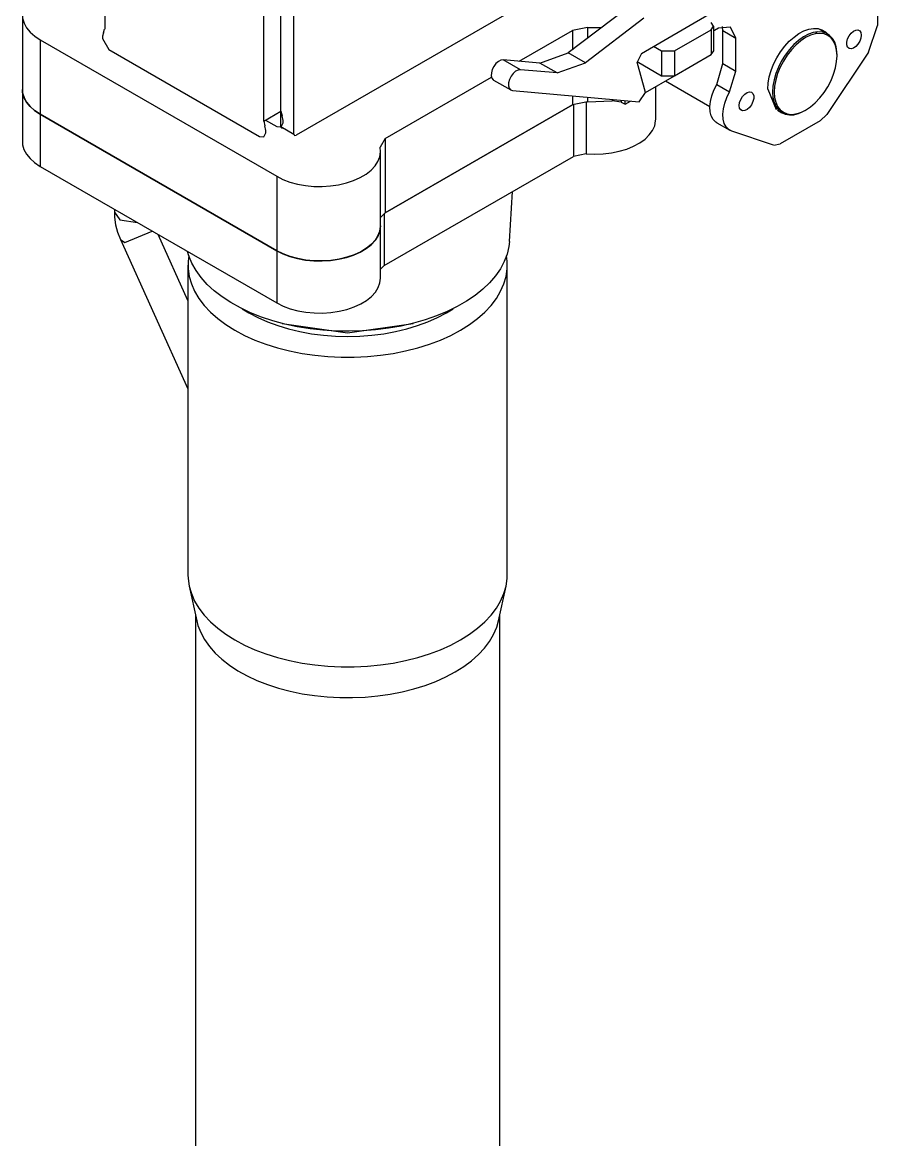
# Model space of a CAD drawing. Extents: x 0 to 258, y 0 to 184.
# Drawn here: x 18.51 to 32.57, y 18.85 to 37.22 of the extents above; entities that cross this region are included whole.
import ezdxf

# ---------------------------------------------------------------- set-up
doc = ezdxf.new("R2010")
doc.units = 0

msp = doc.modelspace()

# ---------------------------------------------------------------- linework, layer by layer
for p, q in [((19.863695, 46.016638), (19.863695, 37.108922)), ((22.762731, 35.761665), (22.762731, 45.331103)), ((22.479892, 35.598417), (22.479892, 45.102239)), ((22.762731, 35.507136), (22.762731, 44.16244)), ((22.974927, 35.384634), (22.974927, 44.039938)), ((27.889292, 38.181012), (23.010116, 35.364262)), ((18.510089, 37.344136), (18.510089, 36.119381)), ((28.447562, 37.451557), (27.485802, 36.720514)), ((28.689126, 36.711254), (29.792437, 37.348105)), ((32.573734, 37.330642), (32.573734, 37.167395)), ((18.514767, 37.28824), (18.537468, 37.209895)), ((18.537468, 37.209895), (18.578581, 37.134092)), ((18.578581, 37.134092), (18.637329, 37.062263)), ((27.802402, 37.138492), (27.553604, 37.089065)), ((28.730401, 37.288309), (27.768642, 36.557266)), ((27.802402, 37.138492), (28.034444, 37.137698)), ((27.802508, 37.138555), (27.802508, 36.961285)), ((29.876056, 37.160375), (29.833805, 37.221605)), ((29.833805, 37.099145), (29.876056, 37.160375)), ((29.877633, 36.751999), (29.877633, 37.160251)), ((29.957537, 37.126913), (29.889539, 37.087755)), ((30.155317, 37.142787), (29.95755, 37.126879)), ((30.022836, 37.146588), (30.020984, 37.155187)), ((30.02826, 37.086006), (30.022836, 37.146588)), ((30.240392, 36.963547), (30.155317, 37.142787)), ((31.442752, 37.10993), (31.519802, 37.122445)), ((31.519802, 37.122445), (31.591726, 37.118793)), ((31.591726, 37.118793), (31.656834, 37.099056)), ((31.750351, 37.031664), (31.603243, 37.116595)), ((32.425305, 36.728671), (32.573839, 37.167461)), ((18.637329, 37.062263), (18.712603, 36.995768)), ((18.712603, 36.995768), (18.802974, 36.935869)), ((18.802982, 36.935885), (22.692088, 34.690633)), ((18.802982, 36.935885), (18.802982, 35.71113)), ((19.828241, 36.993828), (19.828241, 36.956257)), ((19.828257, 36.956294), (19.934323, 36.772581)), ((19.845934, 37.05133), (19.82826, 36.993831)), ((19.845934, 37.05133), (19.863608, 37.108829)), ((26.676972, 36.582931), (27.553536, 37.089078)), ((27.553536, 37.089078), (27.553536, 36.772108)), ((29.232844, 36.752264), (29.833712, 37.099132)), ((29.833712, 37.099132), (29.833712, 36.690881)), ((29.889539, 37.087755), (29.877633, 37.081141)), ((30.02818, 36.542979), (30.02818, 37.085903)), ((30.02818, 37.085903), (30.240376, 36.963666)), ((30.240376, 36.420477), (30.240376, 36.963666)), ((31.1203, 36.909511), (31.199241, 36.980133)), ((31.199241, 36.980133), (31.280571, 37.037926)), ((31.354911, 36.982427), (31.274255, 36.925113)), ((31.280571, 37.037926), (31.36238, 37.081532)), ((31.389441, 36.970119), (31.308691, 36.916165)), ((31.436045, 37.025673), (31.354911, 36.982427)), ((31.36238, 37.081532), (31.442752, 37.10993)), ((31.47019, 37.009396), (31.389441, 36.970119)), ((31.515753, 37.053836), (31.436045, 37.025673)), ((31.548951, 37.033024), (31.47019, 37.009396)), ((31.592165, 37.066271), (31.515753, 37.053836)), ((31.623785, 37.040432), (31.548951, 37.033024)), ((31.573081, 37.03722), (31.563556, 37.063414)), ((31.663494, 37.062646), (31.592165, 37.066271)), ((31.692849, 37.031436), (31.623785, 37.040432)), ((31.656834, 37.099056), (31.713606, 37.06371)), ((31.728065, 37.043094), (31.663494, 37.062646)), ((31.754442, 37.006248), (31.692849, 37.031436)), ((31.713606, 37.06371), (31.742488, 37.036021)), ((31.784369, 37.008039), (31.728065, 37.043094)), ((31.807046, 36.965491), (31.754442, 37.006248)), ((31.831081, 36.958319), (31.784369, 37.008039)), ((31.849366, 36.910172), (31.807046, 36.965491)), ((31.867106, 36.895094), (31.831081, 36.958319)), ((32.066343, 36.897364), (32.079201, 36.948002)), ((32.079201, 36.948002), (32.103517, 36.998093)), ((32.103517, 36.998093), (32.136645, 37.04221)), ((32.136645, 37.04221), (32.175004, 37.075574)), ((32.175004, 37.075574), (32.21444, 37.094571)), ((32.21444, 37.094571), (32.25068, 37.097217)), ((32.25068, 37.097217), (32.279792, 37.083088)), ((32.279792, 37.083088), (32.298631, 37.053772)), ((32.298631, 36.963512), (32.279792, 36.912453)), ((32.298631, 37.053772), (32.305139, 37.01246)), ((32.305139, 37.012344), (32.298631, 36.963512)), ((19.934339, 36.772637), (22.409248, 35.343889)), ((28.890209, 36.827406), (29.020648, 36.752264)), ((29.020633, 36.752171), (29.232765, 36.752171)), ((29.020648, 36.752264), (29.020648, 36.344012)), ((29.232844, 36.752264), (29.232844, 36.344012)), ((29.833805, 36.690875), (29.877739, 36.752105)), ((30.976875, 36.736651), (31.045592, 36.82771)), ((31.045592, 36.82771), (31.1203, 36.909511)), ((31.121877, 36.773949), (31.053725, 36.683642)), ((31.155098, 36.769867), (31.086034, 36.681126)), ((31.195965, 36.855073), (31.121877, 36.773949)), ((31.22993, 36.848861), (31.155098, 36.769867)), ((31.274255, 36.925113), (31.195965, 36.855073)), ((31.308691, 36.916165), (31.22993, 36.848861)), ((31.880365, 36.841651), (31.849366, 36.910172)), ((31.891607, 36.819846), (31.867106, 36.895094)), ((31.899282, 36.761617), (31.880365, 36.841651)), ((31.903989, 36.734341), (31.891607, 36.819846)), ((31.905632, 36.67204), (31.899282, 36.761617)), ((32.066343, 36.85167), (32.066343, 36.897364)), ((32.079201, 36.815867), (32.066343, 36.85167)), ((32.103517, 36.793827), (32.079201, 36.815867)), ((32.136645, 36.787954), (32.103517, 36.793827)), ((32.175004, 36.798881), (32.136645, 36.787954)), ((32.21444, 36.825421), (32.175004, 36.798881)), ((32.25068, 36.864696), (32.21444, 36.825421)), ((32.279792, 36.912453), (32.25068, 36.864696)), ((26.337451, 36.579526), (26.297383, 36.543997)), ((26.378874, 36.60093), (26.337451, 36.579526)), ((26.417599, 36.606116), (26.378874, 36.60093)), ((26.70052, 36.442966), (26.417681, 36.606214)), ((27.021724, 36.551975), (26.417681, 36.606214)), ((27.021684, 36.552104), (27.485752, 36.720641)), ((27.768642, 36.557266), (27.485802, 36.720514)), ((28.619541, 36.575523), (29.020648, 36.344012)), ((28.689118, 36.711291), (28.620819, 36.569075)), ((28.755536, 36.066465), (28.620864, 36.569173)), ((29.232844, 36.344012), (29.833712, 36.690881)), ((30.863665, 36.535462), (30.915753, 36.638467)), ((30.915753, 36.638467), (30.976875, 36.736651)), ((30.993112, 36.58627), (30.941452, 36.484114)), ((31.024441, 36.584823), (30.971837, 36.483331)), ((31.053725, 36.683642), (30.993112, 36.58627)), ((31.086034, 36.681126), (31.024441, 36.584823)), ((32.425302, 36.728716), (31.737916, 35.707955)), ((31.880365, 36.473256), (31.899282, 36.575123)), ((31.899282, 36.575123), (31.905632, 36.67204)), ((31.905577, 36.680123), (31.903989, 36.734341)), ((26.221609, 36.39223), (26.219492, 36.343142)), ((26.236479, 36.44553), (26.221609, 36.39223)), ((26.262593, 36.497825), (26.236479, 36.44553)), ((26.297383, 36.543997), (26.262593, 36.497825)), ((26.620293, 36.416246), (26.580225, 36.380718)), ((26.661716, 36.437651), (26.620293, 36.416246)), ((26.700443, 36.442837), (26.661716, 36.437651)), ((27.304563, 36.388727), (26.70052, 36.442966)), ((27.304563, 36.388727), (27.021724, 36.551975)), ((27.304526, 36.388822), (27.768594, 36.557362)), ((29.927245, 36.198838), (30.02826, 36.542884)), ((30.02818, 36.542979), (30.240376, 36.420477)), ((30.139377, 36.076379), (30.240392, 36.420421)), ((30.791225, 36.324693), (30.821829, 36.430047)), ((30.821829, 36.430047), (30.863665, 36.535462)), ((30.941452, 36.484114), (30.899963, 36.379572)), ((30.971837, 36.483331), (30.929514, 36.379146)), ((31.849366, 36.368947), (31.880365, 36.473256)), ((24.477229, 35.313197), (26.223477, 36.321258)), ((26.219492, 36.343142), (26.230234, 36.303071)), ((26.230234, 36.303071), (26.25283, 36.27594)), ((26.25283, 36.27594), (26.257619, 36.272871)), ((26.257608, 36.27284), (26.540447, 36.109592)), ((26.504454, 36.228951), (26.502337, 36.179862)), ((26.519323, 36.282251), (26.504454, 36.228951)), ((26.545437, 36.334548), (26.519323, 36.282251)), ((26.580225, 36.380718), (26.545437, 36.334548)), ((28.755007, 36.068052), (29.232844, 36.343748)), ((29.020633, 36.343901), (29.232765, 36.343901)), ((29.087323, 36.259875), (29.816514, 35.838659)), ((29.232844, 36.344012), (29.232844, 36.343748)), ((29.88157, 36.107475), (29.92725, 36.198825)), ((29.927374, 36.198756), (30.139305, 36.076254)), ((30.766301, 36.12399), (30.772572, 36.221873)), ((30.772572, 36.221873), (30.791225, 36.324693)), ((30.86961, 36.275089), (30.851116, 36.173116)), ((30.899963, 36.379572), (30.86961, 36.275089)), ((30.898518, 36.274837), (30.879601, 36.172973)), ((30.929514, 36.379146), (30.898518, 36.274837)), ((31.754442, 36.16327), (31.807046, 36.264764)), ((31.807046, 36.264764), (31.849366, 36.368947)), ((18.51006, 36.119257), (18.514743, 36.063425)), ((18.514256, 36.066518), (18.510076, 36.119257)), ((18.510089, 36.119381), (18.510089, 35.261868)), ((18.536454, 35.9875), (18.514256, 36.066518)), ((18.514743, 36.063425), (18.537444, 35.985082)), ((26.502337, 36.179862), (26.513079, 36.139791)), ((26.513079, 36.139791), (26.535674, 36.112661)), ((26.535674, 36.112661), (26.567911, 36.101125)), ((26.567964, 36.101125), (28.65182, 35.914859)), ((28.651822, 35.914782), (28.755481, 36.066467)), ((28.924605, 35.629374), (28.924605, 36.165948)), ((29.825113, 35.921502), (29.847126, 36.013953)), ((29.847126, 36.013953), (29.88157, 36.107475)), ((30.093691, 35.985029), (30.139371, 36.076379)), ((30.351422, 36.000695), (30.387659, 36.039969)), ((30.387659, 36.039969), (30.427095, 36.06651)), ((30.427095, 36.06651), (30.465454, 36.077437)), ((30.465454, 36.077437), (30.498583, 36.071563)), ((30.498583, 36.071563), (30.522898, 36.049524)), ((30.522898, 36.049524), (30.535757, 36.01372)), ((30.535757, 36.01372), (30.535757, 35.968027)), ((30.766301, 36.12399), (30.905371, 35.788891)), ((30.851116, 36.173116), (30.844898, 36.076045)), ((30.844898, 36.076045), (30.844898, 36.076045)), ((30.844967, 36.076056), (30.851184, 35.986161)), ((30.879601, 36.172973), (30.873251, 36.076056)), ((30.873251, 36.076056), (30.879601, 35.986479)), ((31.623785, 35.978229), (31.692849, 36.06697)), ((31.692849, 36.06697), (31.754442, 36.16327)), ((18.577391, 35.911014), (18.536454, 35.9875)), ((18.537444, 35.985082), (18.578558, 35.909276)), ((18.63626, 35.838532), (18.577391, 35.911014)), ((18.578558, 35.909276), (18.637306, 35.837447)), ((18.711934, 35.771449), (18.63626, 35.838532)), ((18.637306, 35.837447), (18.712579, 35.770952)), ((24.477229, 34.088442), (27.553536, 35.864323)), ((27.553536, 35.864323), (24.477229, 34.088442)), ((27.553536, 36.013019), (27.553536, 35.864323)), ((27.802402, 35.913681), (27.553604, 35.864255)), ((27.570998, 35.873584), (27.570998, 35.016864)), ((27.783194, 35.914594), (27.783194, 35.057874)), ((27.802402, 35.913681), (28.207431, 35.932917)), ((27.802402, 35.913681), (28.207431, 35.932917)), ((27.802508, 35.990794), (27.802508, 35.9138)), ((28.20732, 35.954546), (28.20732, 35.93285)), ((28.355918, 35.911094), (28.207431, 35.932922)), ((28.356016, 35.941317), (28.356016, 35.911155)), ((28.356016, 35.911155), (28.419516, 35.874378)), ((28.419516, 35.874378), (28.419516, 35.935496)), ((28.419516, 35.874378), (28.511326, 35.927294)), ((29.816302, 35.833338), (29.825113, 35.921502)), ((29.820986, 35.752521), (29.816302, 35.833338)), ((30.037235, 35.799053), (30.059248, 35.891504)), ((30.059248, 35.891504), (30.093691, 35.985029)), ((30.29696, 35.853047), (30.303469, 35.901878)), ((30.303469, 35.811621), (30.29696, 35.852933)), ((30.303469, 35.901878), (30.322307, 35.952938)), ((30.322307, 35.952938), (30.351422, 36.000695)), ((30.498583, 35.867297), (30.465454, 35.823181)), ((30.522898, 35.917388), (30.498583, 35.867297)), ((30.535757, 35.968027), (30.522898, 35.917388)), ((30.851184, 35.986161), (30.869679, 35.905548)), ((30.869679, 35.905548), (30.900032, 35.836108)), ((30.879511, 35.878587), (30.888454, 35.87991)), ((30.879601, 35.986479), (30.898518, 35.906445)), ((30.908176, 35.86961), (30.884654, 35.866514)), ((30.888454, 35.87991), (30.907054, 35.883376)), ((30.898518, 35.906445), (30.929514, 35.837923)), ((30.900032, 35.836108), (30.941521, 35.779469)), ((30.912647, 35.870404), (30.908176, 35.86961)), ((30.929514, 35.837923), (30.971837, 35.782604)), ((31.389441, 35.777977), (31.47019, 35.831931)), ((31.47019, 35.831931), (31.548951, 35.899232)), ((31.548951, 35.899232), (31.623785, 35.978229)), ((18.802953, 35.711053), (18.711934, 35.771449)), ((18.712579, 35.770952), (18.80295, 35.711053)), ((18.802982, 35.71113), (22.692088, 33.465879)), ((18.802982, 35.71113), (18.802982, 34.853616)), ((22.692088, 33.465879), (18.802982, 35.71113)), ((22.479892, 35.598417), (22.762731, 35.761665)), ((22.762747, 35.761758), (22.780421, 35.683849)), ((22.798101, 35.60594), (22.780427, 35.683849)), ((29.839004, 35.681859), (29.820986, 35.752521)), ((29.869738, 35.623804), (29.839004, 35.681859)), ((30.028424, 35.710892), (30.037235, 35.799053)), ((30.033107, 35.630075), (30.028424, 35.710892)), ((30.322307, 35.782305), (30.303469, 35.811621)), ((30.351422, 35.768177), (30.322307, 35.782305)), ((30.387659, 35.770822), (30.351422, 35.768177)), ((30.427095, 35.789819), (30.387659, 35.770822)), ((30.465454, 35.823181), (30.427095, 35.789819)), ((30.926175, 35.775424), (31.000258, 35.732561)), ((30.941521, 35.779469), (30.993181, 35.736958)), ((30.976872, 35.754445), (30.962875, 35.759128)), ((30.971837, 35.782604), (31.024441, 35.741848)), ((31.018663, 35.74529), (30.976872, 35.754445)), ((30.993181, 35.736958), (31.053794, 35.709571)), ((31.024441, 35.741848), (31.086034, 35.71666)), ((31.053794, 35.709571), (31.121945, 35.697956)), ((31.086034, 35.71666), (31.155098, 35.707664)), ((31.121945, 35.697956), (31.196034, 35.702375)), ((31.155098, 35.707664), (31.22993, 35.715072)), ((31.196034, 35.702375), (31.274324, 35.722721)), ((31.22993, 35.715072), (31.308691, 35.738699)), ((31.274324, 35.722721), (31.35498, 35.758533)), ((31.308691, 35.738699), (31.389441, 35.777977)), ((31.35498, 35.758533), (31.382488, 35.774011)), ((31.628786, 35.601219), (31.738048, 35.707955)), ((22.479903, 35.598476), (22.497577, 35.520567)), ((22.515259, 35.442657), (22.497585, 35.520567)), ((22.50688, 35.614028), (22.692088, 35.507136)), ((22.692035, 35.507152), (22.766197, 35.501186)), ((22.762731, 35.507136), (22.974927, 35.384634)), ((22.765425, 35.493124), (22.763837, 35.498045)), ((22.768706, 35.487965), (22.765425, 35.493124)), ((22.766197, 35.501186), (22.798101, 35.568401)), ((22.773098, 35.484313), (22.768706, 35.487965)), ((22.778442, 35.482197), (22.773098, 35.484313)), ((22.784554, 35.481953), (22.778442, 35.482197)), ((22.791195, 35.483541), (22.784554, 35.481953)), ((22.798101, 35.486742), (22.791195, 35.483541)), ((22.798185, 35.56852), (22.798185, 35.605826)), ((22.798185, 35.486763), (22.798185, 35.486763)), ((28.872313, 35.445007), (28.907354, 35.522464)), ((28.907354, 35.522464), (28.923494, 35.601971)), ((28.923494, 35.601971), (28.924552, 35.629265)), ((29.912119, 35.580376), (29.869738, 35.623804)), ((29.930057, 35.568575), (29.912119, 35.580376)), ((29.93002, 35.56852), (30.142216, 35.446018)), ((30.051125, 35.559413), (30.033107, 35.630075)), ((30.081859, 35.501358), (30.051125, 35.559413)), ((30.12424, 35.457929), (30.081859, 35.501358)), ((31.628908, 35.601328), (30.973271, 35.22271)), ((22.409193, 35.34387), (22.483357, 35.337904)), ((22.483357, 35.337904), (22.515259, 35.405121)), ((22.515346, 35.405007), (22.515346, 35.442578)), ((22.974879, 35.384698), (22.985508, 35.362286)), ((22.985508, 35.362286), (23.010233, 35.364272)), ((24.477264, 35.313131), (24.391644, 35.169502)), ((24.477229, 35.313197), (24.477229, 34.088442)), ((28.662268, 35.239492), (28.74858, 35.302148)), ((28.74858, 35.302148), (28.819044, 35.371096)), ((28.819044, 35.371096), (28.872313, 35.445007)), ((30.176794, 35.430632), (30.12424, 35.457929)), ((30.863998, 35.203395), (30.176876, 35.430672)), ((18.51006, 35.261892), (18.51424, 35.209152)), ((18.51424, 35.209152), (18.536439, 35.130132)), ((18.536439, 35.130132), (18.577375, 35.053646)), ((24.399037, 35.090302), (24.391655, 35.169621)), ((24.399177, 33.87413), (24.399177, 35.098885)), ((28.195639, 35.073585), (28.326192, 35.10057)), ((28.326192, 35.10057), (28.449025, 35.137726)), ((28.449025, 35.137726), (28.561772, 35.184329)), ((28.561772, 35.184329), (28.662268, 35.239492)), ((30.864054, 35.203408), (30.973313, 35.222829)), ((18.577375, 35.053646), (18.636245, 34.981167)), ((18.636245, 34.981167), (18.711918, 34.914081)), ((18.711918, 34.914081), (18.802937, 34.853688)), ((24.308811, 34.859305), (24.357214, 34.933661)), ((24.357214, 34.933661), (24.387475, 35.011149)), ((24.387475, 35.011149), (24.399037, 35.090302)), ((24.459767, 33.220875), (27.570998, 35.016864)), ((27.783199, 35.05779), (27.571067, 35.01697)), ((27.783199, 35.05779), (27.921504, 35.051995)), ((27.921504, 35.051995), (28.059873, 35.057287)), ((28.059873, 35.057287), (28.195639, 35.073585)), ((18.802982, 34.853616), (22.692088, 32.60863)), ((24.161584, 34.725532), (24.24319, 34.789487)), ((24.24319, 34.789487), (24.308811, 34.859305)), ((22.692035, 34.690744), (22.795796, 34.638574)), ((22.692088, 34.690633), (22.692088, 33.465879)), ((22.795796, 34.638574), (22.910977, 34.595119)), ((22.910977, 34.595119), (23.035403, 34.561205)), ((23.035403, 34.561205), (23.166715, 34.537471)), ((23.576742, 34.530963), (23.71015, 34.55041)), ((23.71015, 34.55041), (23.837671, 34.580249)), ((23.837671, 34.580249), (23.956887, 34.619913)), ((23.956887, 34.619913), (24.065543, 34.668646)), ((24.065543, 34.668646), (24.161584, 34.725532)), ((23.166715, 34.537471), (23.302428, 34.524375)), ((23.302428, 34.524375), (23.439971, 34.522258)), ((23.439971, 34.522258), (23.576742, 34.530963)), ((26.517693, 33.619601), (26.570345, 34.439279)), ((20.023231, 34.098404), (20.026247, 34.019981)), ((20.023231, 34.098404), (20.111099, 33.975944)), ((20.023239, 34.149296), (20.023239, 34.098496)), ((20.026247, 34.019981), (20.043604, 33.894413)), ((24.477264, 34.088321), (24.39914, 34.009644)), ((24.459767, 34.07733), (24.459767, 33.220875)), ((20.043604, 33.894413), (20.076121, 33.770133)), ((20.111099, 33.975944), (20.401021, 33.931142)), ((24.387475, 33.786339), (24.399037, 33.865494)), ((24.39914, 33.874138), (24.389959, 33.79606)), ((24.399037, 33.865494), (24.399151, 33.874252)), ((24.399177, 33.016881), (24.399177, 33.87413)), ((20.076121, 33.770133), (20.122338, 33.650856)), ((20.122336, 33.650856), (20.195141, 33.600247)), ((20.122458, 33.650822), (21.233706, 31.192317)), ((20.195141, 33.600247), (20.646414, 33.789479)), ((21.233706, 32.648846), (20.743434, 33.733372)), ((24.24319, 33.564676), (24.308811, 33.634495)), ((24.314976, 33.642316), (24.250616, 33.571405)), ((24.308811, 33.634495), (24.357214, 33.70885)), ((24.361723, 33.717682), (24.314976, 33.642316)), ((24.357214, 33.70885), (24.387475, 33.786339)), ((24.389959, 33.79606), (24.361723, 33.717682)), ((21.247774, 33.380569), (21.225734, 33.455065)), ((22.692035, 33.465934), (22.795796, 33.413764)), ((22.796661, 33.413475), (22.692043, 33.466019)), ((22.692088, 33.465879), (22.692088, 32.60863)), ((23.956887, 33.395103), (24.065543, 33.443836)), ((24.074333, 33.448302), (23.965795, 33.398476)), ((24.065543, 33.443836), (24.161584, 33.500721)), ((24.169884, 33.506317), (24.074333, 33.448302)), ((24.161584, 33.500721), (24.24319, 33.564676)), ((24.250616, 33.571405), (24.169884, 33.506317)), ((26.508375, 33.535572), (26.479678, 33.411366)), ((26.517741, 33.619472), (26.508375, 33.535572)), ((21.247028, 33.382733), (21.235995, 33.293214)), ((21.235995, 33.293214), (21.235995, 33.167969)), ((21.298233, 33.258694), (21.247774, 33.380569)), ((21.365728, 33.1396), (21.298233, 33.258694)), ((22.795796, 33.413764), (22.910977, 33.370308)), ((22.912866, 33.36979), (22.796661, 33.413475)), ((22.910977, 33.370308), (23.035403, 33.336394)), ((23.038421, 33.335804), (22.912866, 33.36979)), ((23.035403, 33.336394), (23.166715, 33.312661)), ((23.170911, 33.312177), (23.038421, 33.335804)), ((23.166715, 33.312661), (23.302428, 33.299564)), ((23.307793, 33.299345), (23.170911, 33.312177)), ((23.302428, 33.299564), (23.439971, 33.297448)), ((23.44643, 33.297493), (23.307793, 33.299345)), ((23.439971, 33.297448), (23.576742, 33.306152)), ((23.584158, 33.306806), (23.44643, 33.297493)), ((23.576742, 33.306152), (23.71015, 33.325599)), ((23.718331, 33.327047), (23.584158, 33.306806)), ((23.71015, 33.325599), (23.837671, 33.355439)), ((23.846363, 33.357796), (23.718331, 33.327047)), ((23.837671, 33.355439), (23.956887, 33.395103)), ((23.965795, 33.398476), (23.846363, 33.357796)), ((26.433537, 33.288923), (26.370262, 33.169059)), ((26.479678, 33.411366), (26.433537, 33.288923)), ((26.481512, 33.293214), (26.470478, 33.382733)), ((26.481512, 33.167969), (26.481512, 33.293214)), ((21.233706, 33.230664), (21.233706, 28.137441)), ((21.235995, 33.167969), (21.253907, 33.043152)), ((21.449815, 33.024078), (21.365728, 33.1396)), ((24.459801, 33.220872), (24.39914, 33.163997)), ((26.370262, 33.169059), (26.290276, 33.052571)), ((26.463599, 33.043152), (26.481512, 33.167969)), ((26.483827, 28.137441), (26.483827, 33.230664)), ((21.253907, 33.043152), (21.289615, 32.919613)), ((21.289615, 32.919613), (21.342876, 32.798201)), ((21.549933, 32.912897), (21.449815, 33.024078)), ((21.665418, 32.806797), (21.549933, 32.912897)), ((24.361715, 32.860227), (24.389951, 32.938604)), ((24.389951, 32.938604), (24.399132, 33.016685)), ((26.194106, 32.940231), (26.082396, 32.832795)), ((26.290276, 33.052571), (26.194106, 32.940231)), ((26.374631, 32.798201), (26.427888, 32.919613)), ((26.427888, 32.919613), (26.463599, 33.043152)), ((21.342876, 32.798201), (21.413321, 32.679739)), ((21.795498, 32.706483), (21.665418, 32.806797)), ((21.939309, 32.612625), (21.795498, 32.706483)), ((24.169876, 32.648862), (24.250609, 32.713952)), ((24.250609, 32.713952), (24.314968, 32.78486)), ((24.314968, 32.78486), (24.361715, 32.860227)), ((25.955888, 32.73097), (25.815424, 32.635437)), ((26.082396, 32.832795), (25.955888, 32.73097)), ((26.304183, 32.679739), (26.374631, 32.798201)), ((21.413321, 32.679739), (21.500472, 32.565042)), ((21.500472, 32.565042), (21.603731, 32.454891)), ((22.095892, 32.525844), (21.939309, 32.612625)), ((22.264209, 32.446721), (22.095892, 32.525844)), ((22.692035, 32.608569), (22.796653, 32.556023)), ((22.796653, 32.556023), (22.912858, 32.512337)), ((23.846355, 32.500344), (23.965788, 32.541023)), ((23.965788, 32.541023), (24.074325, 32.59085)), ((24.074325, 32.59085), (24.169876, 32.648862)), ((25.661939, 32.546834), (25.496453, 32.465744)), ((25.815424, 32.635437), (25.661939, 32.546834)), ((26.113776, 32.454891), (26.217034, 32.565042)), ((26.217034, 32.565042), (26.304183, 32.679739)), ((21.603731, 32.454891), (21.722394, 32.350039)), ((21.722394, 32.350039), (21.855651, 32.251204)), ((22.125981, 32.510697), (22.232417, 32.444937)), ((22.232417, 32.444937), (22.380351, 32.366684)), ((22.443136, 32.375783), (22.264209, 32.446721)), ((22.380351, 32.366684), (22.539537, 32.296168)), ((22.631485, 32.313498), (22.443136, 32.375783)), ((22.912858, 32.512337), (23.038414, 32.478352)), ((23.038414, 32.478352), (23.170903, 32.454724)), ((23.170903, 32.454724), (23.307786, 32.441892)), ((23.307786, 32.441892), (23.446422, 32.44004)), ((23.446422, 32.44004), (23.58415, 32.449353)), ((23.58415, 32.449353), (23.718323, 32.469594)), ((23.718323, 32.469594), (23.846355, 32.500344)), ((25.320069, 32.392714), (25.133961, 32.328225)), ((25.177985, 32.296168), (25.337169, 32.366684)), ((25.496453, 32.465744), (25.320069, 32.392714)), ((25.337169, 32.366684), (25.485105, 32.444937)), ((25.485026, 32.444853), (25.591653, 32.510734)), ((25.861853, 32.251204), (25.99511, 32.350039)), ((25.99511, 32.350039), (26.113776, 32.454891)), ((21.855651, 32.251204), (22.002592, 32.159058)), ((22.002592, 32.159058), (22.16221, 32.07423)), ((22.539537, 32.296168), (22.708762, 32.233932)), ((22.828001, 32.260285), (22.631485, 32.313498)), ((22.708762, 32.233932), (22.886739, 32.180447)), ((22.783051, 32.271456), (23.858761, 32.116061)), ((22.783051, 32.271456), (23.858761, 32.116061)), ((23.031376, 32.216494), (22.828001, 32.260285)), ((22.886739, 32.180447), (23.072116, 32.136119)), ((23.240256, 32.182418), (23.031376, 32.216494)), ((23.453256, 32.158288), (23.240256, 32.182418)), ((23.668952, 32.144265), (23.453256, 32.158288)), ((23.858761, 32.116061), (24.934471, 32.271456)), ((23.858761, 32.116061), (24.934471, 32.271456)), ((24.317844, 32.163368), (24.102691, 32.146805)), ((24.529947, 32.190004), (24.317844, 32.163368)), ((24.737579, 32.226529), (24.529947, 32.190004)), ((24.645406, 32.136119), (24.830781, 32.180447)), ((24.939366, 32.272707), (24.737579, 32.226529)), ((24.830781, 32.180447), (25.008758, 32.233932)), ((25.133961, 32.328225), (24.939366, 32.272707)), ((25.008758, 32.233932), (25.177985, 32.296168)), ((25.555278, 32.07423), (25.714898, 32.159058)), ((25.714914, 32.159058), (25.861853, 32.251204)), ((22.16221, 32.07423), (22.333419, 31.997303)), ((22.333419, 31.997303), (22.515047, 31.928799)), ((23.072116, 32.136119), (23.263478, 32.101289)), ((23.263478, 32.101289), (23.45937, 32.076207)), ((23.45937, 32.076207), (23.658302, 32.061099)), ((23.658302, 32.061099), (23.858761, 32.056045)), ((23.88591, 32.140429), (23.668952, 32.144265)), ((23.858761, 32.056045), (24.059217, 32.061099)), ((24.102691, 32.146805), (23.88591, 32.140429)), ((24.059217, 32.061099), (24.258152, 32.076207)), ((24.258152, 32.076207), (24.454044, 32.101289)), ((24.454044, 32.101289), (24.645406, 32.136119)), ((25.202441, 31.928799), (25.384069, 31.997303)), ((25.384069, 31.997303), (25.555278, 32.07423)), ((22.515047, 31.928799), (22.705854, 31.869189)), ((22.705854, 31.869189), (22.904537, 31.818878)), ((22.904537, 31.818878), (23.109737, 31.778212)), ((24.607751, 31.778212), (24.812951, 31.818878)), ((24.812951, 31.818878), (25.011634, 31.869189)), ((25.011634, 31.869189), (25.202441, 31.928799)), ((23.109737, 31.778212), (23.320054, 31.747465)), ((23.320054, 31.747465), (23.534052, 31.726854)), ((23.534052, 31.726854), (23.750266, 31.716509)), ((23.750266, 31.716509), (23.967222, 31.716509)), ((23.967222, 31.716509), (24.183439, 31.726854)), ((24.183439, 31.726854), (24.397434, 31.747465)), ((24.397434, 31.747465), (24.607751, 31.778212)), ((21.233764, 28.137539), (21.235881, 28.074915)), ((26.481512, 28.074915), (26.483628, 28.137539)), ((21.235881, 28.074915), (21.253793, 27.950098)), ((21.253793, 27.950098), (21.289501, 27.826559)), ((21.254344, 27.948529), (21.378168, 27.378882)), ((26.339364, 27.378882), (26.463189, 27.948529)), ((26.427888, 27.826559), (26.463599, 27.950098)), ((26.463599, 27.950098), (26.481512, 28.074915)), ((21.289501, 27.826559), (21.342762, 27.705145)), ((26.374631, 27.705145), (26.427888, 27.826559)), ((21.342762, 27.705145), (21.413207, 27.586685)), ((21.413207, 27.586685), (21.500358, 27.471989)), ((26.217034, 27.471989), (26.304183, 27.586685)), ((26.304183, 27.586685), (26.374631, 27.705145)), ((21.358854, 27.468311), (21.358854, 13.20226)), ((21.378266, 27.378771), (21.398269, 27.303113)), ((21.500358, 27.471989), (21.603617, 27.361838)), ((26.113776, 27.361838), (26.217034, 27.471989)), ((26.309435, 27.273422), (26.339256, 27.378771)), ((26.358679, 13.20226), (26.358679, 27.468311)), ((21.398269, 27.303113), (21.443944, 27.185152)), ((21.603617, 27.361838), (21.72228, 27.256986)), ((21.72228, 27.256986), (21.855537, 27.158151)), ((25.861853, 27.158151), (25.99511, 27.256986)), ((25.99511, 27.256986), (26.113776, 27.361838)), ((26.259492, 27.15604), (26.309435, 27.273422)), ((21.443944, 27.185152), (21.506557, 27.069812)), ((21.506557, 27.069812), (21.585668, 26.957901)), ((21.855537, 27.158151), (22.002479, 27.066005)), ((22.002479, 27.066005), (22.162096, 26.981177)), ((25.555164, 26.981177), (25.714784, 27.066005)), ((25.714914, 27.066005), (25.861853, 27.158151)), ((26.109555, 26.930551), (26.192709, 27.041483)), ((26.192709, 27.041483), (26.259492, 27.15604)), ((21.585668, 26.957901), (21.680724, 26.850203)), ((21.680724, 26.850203), (21.791056, 26.747476)), ((22.162096, 26.981177), (22.333305, 26.904249)), ((22.333305, 26.904249), (22.514933, 26.835746)), ((22.514933, 26.835746), (22.70574, 26.776135)), ((25.01152, 26.776135), (25.202327, 26.835746)), ((25.202327, 26.835746), (25.383955, 26.904249)), ((25.383955, 26.904249), (25.555164, 26.981177)), ((26.010612, 26.824028), (26.109555, 26.930551)), ((21.791056, 26.747476), (21.915894, 26.650437)), ((21.915894, 26.650437), (22.054358, 26.559773)), ((22.70574, 26.776135), (22.904423, 26.725825)), ((22.904423, 26.725825), (23.109623, 26.685159)), ((23.109623, 26.685159), (23.31994, 26.654411)), ((23.31994, 26.654411), (23.533938, 26.6338)), ((24.183325, 26.6338), (24.39732, 26.654411)), ((24.39732, 26.654411), (24.607637, 26.685159)), ((24.607637, 26.685159), (24.812837, 26.725825)), ((24.812837, 26.725825), (25.01152, 26.776135)), ((25.768249, 26.627149), (25.896577, 26.722655)), ((25.896577, 26.722655), (26.010612, 26.824028)), ((22.054358, 26.559773), (22.205477, 26.476112)), ((22.205477, 26.476112), (22.368196, 26.400044)), ((23.533938, 26.6338), (23.750152, 26.623455)), ((23.750152, 26.623455), (23.967108, 26.623455)), ((23.967108, 26.623455), (24.183325, 26.6338)), ((25.472397, 26.456321), (25.626519, 26.538135)), ((25.626525, 26.538175), (25.768249, 26.627149)), ((22.368196, 26.400044), (22.541368, 26.332104)), ((22.541368, 26.332104), (22.723779, 26.272769)), ((24.946832, 26.259288), (25.131358, 26.316407)), ((25.131358, 26.316407), (25.306956, 26.382238)), ((25.306956, 26.382238), (25.472397, 26.456321)), ((22.723779, 26.272769), (22.914155, 26.222453)), ((22.914155, 26.222453), (23.111155, 26.181509)), ((23.111155, 26.181509), (23.313397, 26.150225)), ((23.313397, 26.150225), (23.519468, 26.12882)), ((23.519468, 26.12882), (23.727917, 26.117443)), ((23.727917, 26.117443), (23.937281, 26.11612)), ((23.937281, 26.11612), (24.146098, 26.124983)), ((24.146098, 26.124983), (24.352899, 26.143901)), ((24.352899, 26.143901), (24.556234, 26.172733)), ((24.556234, 26.172733), (24.754674, 26.211285)), ((24.754674, 26.211285), (24.946832, 26.259288))]:
    msp.add_line(p, q)

doc.saveas('drawing.dxf')
